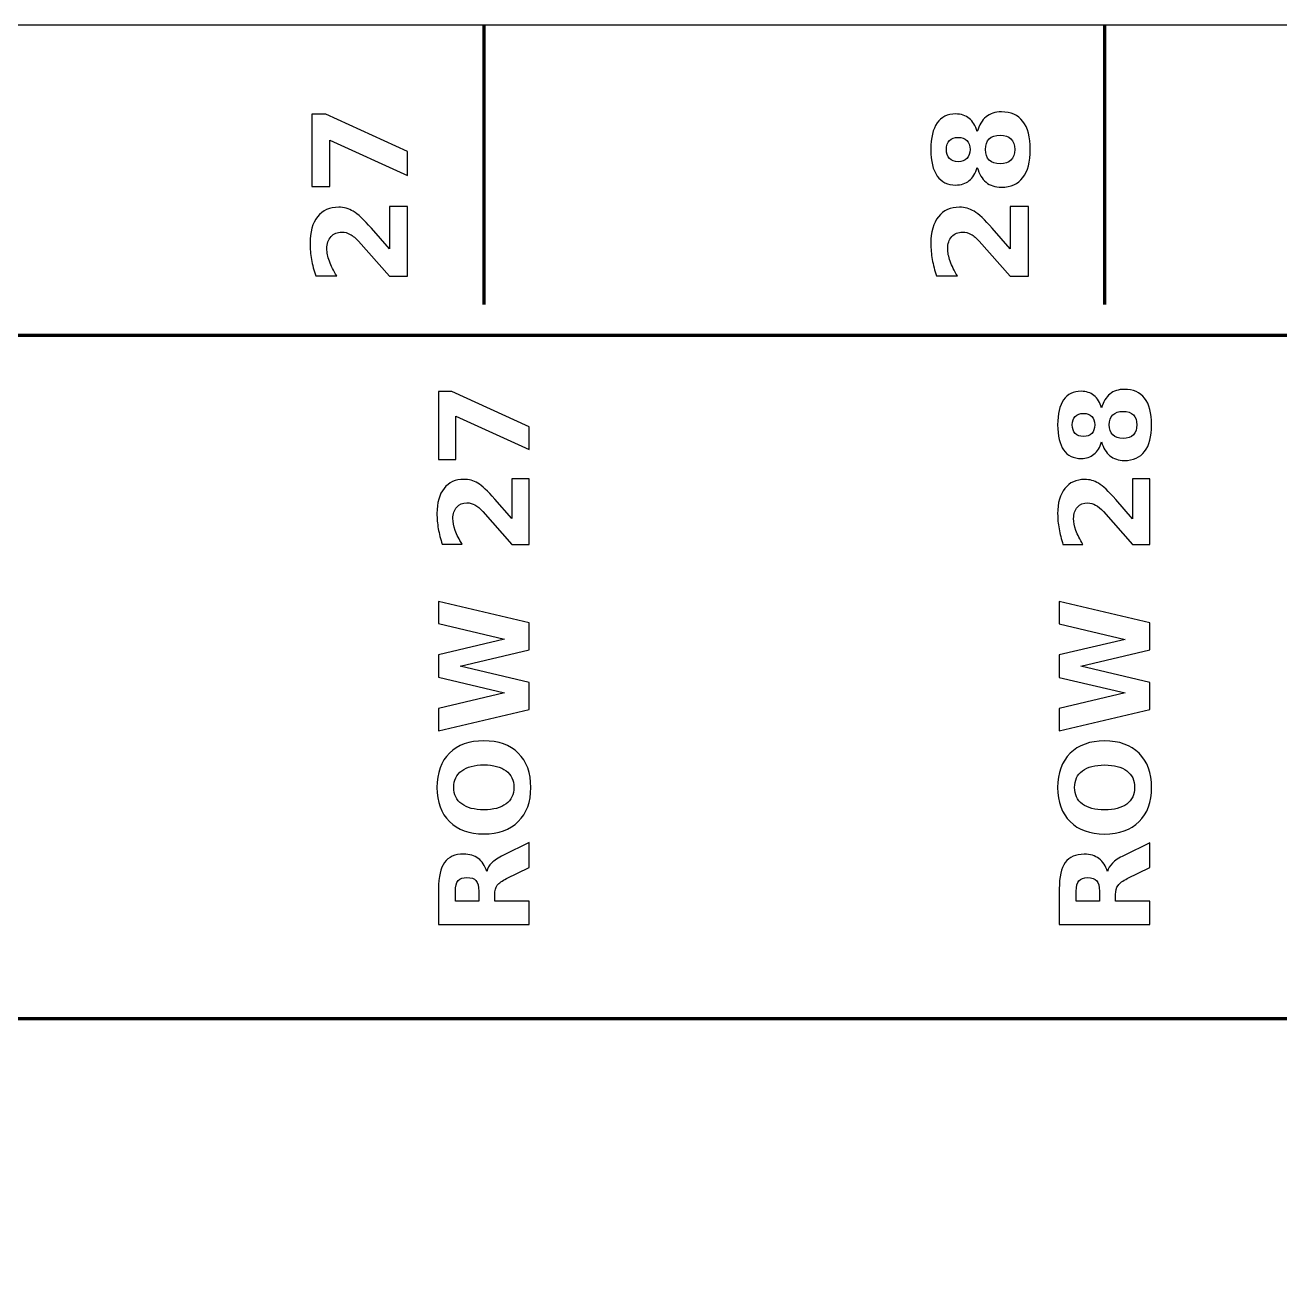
# Model space of a CAD drawing. Header units: centimetres. Extents: x -27.5 to 5.5, y -16.9 to -12.8.
# Drawn here: x -0.546 to 1.476, y -14.85 to -12.85 of the extents above; entities that cross this region are included whole.
import ezdxf

# ---------------------------------------------------------------- set-up
doc = ezdxf.new("R2010")
doc.units = ezdxf.units.CM
doc.header["$MEASUREMENT"] = 0
doc.layers.add('Layer 1', color=7, linetype='Continuous')

msp = doc.modelspace()

# ---------------------------------------------------------------- linework, layer by layer
at = {"layer": 'Layer 1', "color": 7}
msp.add_open_spline([(-27.5, -12.85), (-27.5, -12.85), (5.5, -12.85), (5.5, -12.85), (5.5, -12.85), (5.5, -12.85), (5.5, -16.85), (5.5, -16.85), (5.5, -16.85), (5.5, -16.85), (-27.5, -16.85), (-27.5, -16.85), (-27.5, -16.85), (-27.5, -16.85), (-27.5, -12.85), (-27.5, -12.85)], degree=3, knots=[0, 0, 0, 0, 0.25, 0.25, 0.25, 0.25, 0.5, 0.5, 0.5, 0.5, 0.75, 0.75, 0.75, 0.75, 1, 1, 1, 1], dxfattribs=at)
at = {"layer": 'Layer 1', "color": 250, "lineweight": 106}
for points in [[(0.19316, -12.85), (0.19316, -12.85), (0.19314, -13.29999), (0.19314, -13.29999)], [(1.19316, -12.85), (1.19316, -12.85), (1.19314, -13.29999), (1.19314, -13.29999)]]:
    msp.add_open_spline(points, degree=3, dxfattribs=at)
at = {"layer": 'Layer 1', "color": 250}
for points, knots in [([(-0.08401, -13.1098), (-0.08401, -13.1098), (-0.08401, -12.99353), (-0.08401, -12.99353), (-0.08401, -12.99353), (-0.08401, -12.99353), (-0.06157, -12.99353), (-0.06157, -12.99353), (-0.06157, -12.99353), (-0.06157, -12.99353), (0.0703, -13.05368), (0.0703, -13.05368), (0.0703, -13.05368), (0.0703, -13.05368), (0.0703, -13.09245), (0.0703, -13.09245), (0.0703, -13.09245), (0.0703, -13.09245), (-0.05476, -13.03547), (-0.05476, -13.03547), (-0.05476, -13.03547), (-0.05476, -13.03547), (-0.05476, -13.1098), (-0.05476, -13.1098), (-0.05476, -13.1098), (-0.05476, -13.1098), (-0.08401, -13.1098), (-0.08401, -13.1098)], [0, 0, 0, 0, 0.1428571, 0.1428571, 0.1428571, 0.1428571, 0.2857143, 0.2857143, 0.2857143, 0.2857143, 0.4285714, 0.4285714, 0.4285714, 0.4285714, 0.5714286, 0.5714286, 0.5714286, 0.5714286, 0.7142857, 0.7142857, 0.7142857, 0.7142857, 0.8571429, 0.8571429, 0.8571429, 0.8571429, 1, 1, 1, 1]), ([(0.98814, -13.07932), (0.98531, -13.08867), (0.98098, -13.09573), (0.97512, -13.10049), (0.97512, -13.10049), (0.96926, -13.10525), (0.96196, -13.10762), (0.95321, -13.10762), (0.95321, -13.10762), (0.94019, -13.10762), (0.93025, -13.10275), (0.92344, -13.09305), (0.92344, -13.09305), (0.91663, -13.08334), (0.91321, -13.06906), (0.91321, -13.05025), (0.91321, -13.05025), (0.91321, -13.03159), (0.91659, -13.01737), (0.9234, -13.00767), (0.9234, -13.00767), (0.93017, -12.99797), (0.94012, -12.9931), (0.95321, -12.9931), (0.95321, -12.9931), (0.96196, -12.9931), (0.96926, -12.9955), (0.97512, -13.00026), (0.97512, -13.00026), (0.98098, -13.00506), (0.98531, -13.01215), (0.98814, -13.0215), (0.98814, -13.0215), (0.99103, -13.01102), (0.99572, -13.00312), (1.00225, -12.99779), (1.00225, -12.99779), (1.00874, -12.99247), (1.01696, -12.98979), (1.02691, -12.98979), (1.02691, -12.98979), (1.04218, -12.98979), (1.05375, -12.99487), (1.06155, -13.00503), (1.06155, -13.00503), (1.06938, -13.01519), (1.0733, -13.03029), (1.0733, -13.05025), (1.0733, -13.05025), (1.0733, -13.07033), (1.06938, -13.08546), (1.06155, -13.09569), (1.06155, -13.09569), (1.05375, -13.10592), (1.04218, -13.11104), (1.02691, -13.11104), (1.02691, -13.11104), (1.01696, -13.11104), (1.00874, -13.10836), (1.00225, -13.10303), (1.00225, -13.10303), (0.99572, -13.0977), (0.99103, -13.0898), (0.98814, -13.07932)], [0, 0, 0, 0, 0.0625, 0.0625, 0.0625, 0.0625, 0.125, 0.125, 0.125, 0.125, 0.1875, 0.1875, 0.1875, 0.1875, 0.25, 0.25, 0.25, 0.25, 0.3125, 0.3125, 0.3125, 0.3125, 0.375, 0.375, 0.375, 0.375, 0.4375, 0.4375, 0.4375, 0.4375, 0.5, 0.5, 0.5, 0.5, 0.5625, 0.5625, 0.5625, 0.5625, 0.625, 0.625, 0.625, 0.625, 0.6875, 0.6875, 0.6875, 0.6875, 0.75, 0.75, 0.75, 0.75, 0.8125, 0.8125, 0.8125, 0.8125, 0.875, 0.875, 0.875, 0.875, 0.9375, 0.9375, 0.9375, 0.9375, 1, 1, 1, 1]), ([(0.95723, -13.07001), (0.96337, -13.07001), (0.9681, -13.06832), (0.97138, -13.06489), (0.97138, -13.06489), (0.9747, -13.06147), (0.97635, -13.0566), (0.97635, -13.05025), (0.97635, -13.05025), (0.97635, -13.04404), (0.9747, -13.03925), (0.97138, -13.0359), (0.97138, -13.0359), (0.9681, -13.03251), (0.96337, -13.03082), (0.95723, -13.03082), (0.95723, -13.03082), (0.95109, -13.03082), (0.9464, -13.03251), (0.94312, -13.0359), (0.94312, -13.0359), (0.93984, -13.03925), (0.93822, -13.04404), (0.93822, -13.05025), (0.93822, -13.05025), (0.93822, -13.0566), (0.93988, -13.06147), (0.94319, -13.06489), (0.94319, -13.06489), (0.94647, -13.06832), (0.95117, -13.07001), (0.95723, -13.07001)], [0, 0, 0, 0, 0.125, 0.125, 0.125, 0.125, 0.25, 0.25, 0.25, 0.25, 0.375, 0.375, 0.375, 0.375, 0.5, 0.5, 0.5, 0.5, 0.625, 0.625, 0.625, 0.625, 0.75, 0.75, 0.75, 0.75, 0.875, 0.875, 0.875, 0.875, 1, 1, 1, 1]), ([(1.00126, -13.05025), (1.00126, -13.0577), (1.00331, -13.06345), (1.00736, -13.06743), (1.00736, -13.06743), (1.01142, -13.07142), (1.01724, -13.07343), (1.02483, -13.07343), (1.02483, -13.07343), (1.03241, -13.07343), (1.0382, -13.07142), (1.04225, -13.06743), (1.04225, -13.06743), (1.04628, -13.06345), (1.04829, -13.0577), (1.04829, -13.05025), (1.04829, -13.05025), (1.04829, -13.04288), (1.04628, -13.03724), (1.04225, -13.03328), (1.04225, -13.03328), (1.0382, -13.02937), (1.03241, -13.02739), (1.02483, -13.02739), (1.02483, -13.02739), (1.01717, -13.02739), (1.01135, -13.02937), (1.00729, -13.03328), (1.00729, -13.03328), (1.00327, -13.03724), (1.00126, -13.04288), (1.00126, -13.05025)], [0, 0, 0, 0, 0.125, 0.125, 0.125, 0.125, 0.25, 0.25, 0.25, 0.25, 0.375, 0.375, 0.375, 0.375, 0.5, 0.5, 0.5, 0.5, 0.625, 0.625, 0.625, 0.625, 0.75, 0.75, 0.75, 0.75, 0.875, 0.875, 0.875, 0.875, 1, 1, 1, 1]), ([(0.04105, -13.21024), (0.04105, -13.21024), (0.04105, -13.14233), (0.04105, -13.14233), (0.04105, -13.14233), (0.04105, -13.14233), (0.0703, -13.14233), (0.0703, -13.14233), (0.0703, -13.14233), (0.0703, -13.14233), (0.0703, -13.25448), (0.0703, -13.25448), (0.0703, -13.25448), (0.0703, -13.25448), (0.04105, -13.25448), (0.04105, -13.25448), (0.04105, -13.25448), (0.04105, -13.25448), (-0.00865, -13.19814), (-0.00865, -13.19814), (-0.00865, -13.19814), (-0.0132, -13.1931), (-0.01765, -13.18939), (-0.02199, -13.187), (-0.02199, -13.187), (-0.02633, -13.18456), (-0.03084, -13.18336), (-0.03553, -13.18336), (-0.03553, -13.18336), (-0.04277, -13.18336), (-0.04859, -13.1858), (-0.053, -13.19066), (-0.053, -13.19066), (-0.05741, -13.1955), (-0.05959, -13.20195), (-0.05959, -13.21003), (-0.05959, -13.21003), (-0.05959, -13.21624), (-0.05825, -13.22301), (-0.05561, -13.23039), (-0.05561, -13.23039), (-0.05296, -13.23776), (-0.04901, -13.24566), (-0.04379, -13.25406), (-0.04379, -13.25406), (-0.04379, -13.25406), (-0.07769, -13.25406), (-0.07769, -13.25406), (-0.07769, -13.25406), (-0.08066, -13.2451), (-0.08291, -13.23624), (-0.08447, -13.22749), (-0.08447, -13.22749), (-0.08602, -13.21875), (-0.08679, -13.21017), (-0.08679, -13.20174), (-0.08679, -13.20174), (-0.08679, -13.18329), (-0.08274, -13.16893), (-0.07459, -13.1587), (-0.07459, -13.1587), (-0.06647, -13.14847), (-0.05515, -13.14336), (-0.04058, -13.14336), (-0.04058, -13.14336), (-0.03218, -13.14336), (-0.02435, -13.14554), (-0.01708, -13.14988), (-0.01708, -13.14988), (-0.00982, -13.15422), (-0.00008, -13.16336), (0.01213, -13.17726), (0.01213, -13.17726), (0.01213, -13.17726), (0.04105, -13.21024), (0.04105, -13.21024)], [0, 0, 0, 0, 0.0526316, 0.0526316, 0.0526316, 0.0526316, 0.1052632, 0.1052632, 0.1052632, 0.1052632, 0.1578947, 0.1578947, 0.1578947, 0.1578947, 0.2105263, 0.2105263, 0.2105263, 0.2105263, 0.2631579, 0.2631579, 0.2631579, 0.2631579, 0.3157895, 0.3157895, 0.3157895, 0.3157895, 0.3684211, 0.3684211, 0.3684211, 0.3684211, 0.4210526, 0.4210526, 0.4210526, 0.4210526, 0.4736842, 0.4736842, 0.4736842, 0.4736842, 0.5263158, 0.5263158, 0.5263158, 0.5263158, 0.5789474, 0.5789474, 0.5789474, 0.5789474, 0.6315789, 0.6315789, 0.6315789, 0.6315789, 0.6842105, 0.6842105, 0.6842105, 0.6842105, 0.7368421, 0.7368421, 0.7368421, 0.7368421, 0.7894737, 0.7894737, 0.7894737, 0.7894737, 0.8421053, 0.8421053, 0.8421053, 0.8421053, 0.8947368, 0.8947368, 0.8947368, 0.8947368, 0.9473684, 0.9473684, 0.9473684, 0.9473684, 1, 1, 1, 1]), ([(1.04105, -13.21024), (1.04105, -13.21024), (1.04105, -13.14233), (1.04105, -13.14233), (1.04105, -13.14233), (1.04105, -13.14233), (1.0703, -13.14233), (1.0703, -13.14233), (1.0703, -13.14233), (1.0703, -13.14233), (1.0703, -13.25448), (1.0703, -13.25448), (1.0703, -13.25448), (1.0703, -13.25448), (1.04105, -13.25448), (1.04105, -13.25448), (1.04105, -13.25448), (1.04105, -13.25448), (0.99135, -13.19814), (0.99135, -13.19814), (0.99135, -13.19814), (0.9868, -13.1931), (0.98235, -13.18939), (0.97801, -13.187), (0.97801, -13.187), (0.97367, -13.18456), (0.96916, -13.18336), (0.96447, -13.18336), (0.96447, -13.18336), (0.95723, -13.18336), (0.95141, -13.1858), (0.947, -13.19066), (0.947, -13.19066), (0.94259, -13.1955), (0.94041, -13.20195), (0.94041, -13.21003), (0.94041, -13.21003), (0.94041, -13.21624), (0.94175, -13.22301), (0.94439, -13.23039), (0.94439, -13.23039), (0.94704, -13.23776), (0.95099, -13.24566), (0.95621, -13.25406), (0.95621, -13.25406), (0.95621, -13.25406), (0.92231, -13.25406), (0.92231, -13.25406), (0.92231, -13.25406), (0.91934, -13.2451), (0.91709, -13.23624), (0.91553, -13.22749), (0.91553, -13.22749), (0.91398, -13.21875), (0.91321, -13.21017), (0.91321, -13.20174), (0.91321, -13.20174), (0.91321, -13.18329), (0.91726, -13.16893), (0.92541, -13.1587), (0.92541, -13.1587), (0.93353, -13.14847), (0.94485, -13.14336), (0.95942, -13.14336), (0.95942, -13.14336), (0.96782, -13.14336), (0.97565, -13.14554), (0.98292, -13.14988), (0.98292, -13.14988), (0.99018, -13.15422), (0.99992, -13.16336), (1.01213, -13.17726), (1.01213, -13.17726), (1.01213, -13.17726), (1.04105, -13.21024), (1.04105, -13.21024)], [0, 0, 0, 0, 0.0526316, 0.0526316, 0.0526316, 0.0526316, 0.1052632, 0.1052632, 0.1052632, 0.1052632, 0.1578947, 0.1578947, 0.1578947, 0.1578947, 0.2105263, 0.2105263, 0.2105263, 0.2105263, 0.2631579, 0.2631579, 0.2631579, 0.2631579, 0.3157895, 0.3157895, 0.3157895, 0.3157895, 0.3684211, 0.3684211, 0.3684211, 0.3684211, 0.4210526, 0.4210526, 0.4210526, 0.4210526, 0.4736842, 0.4736842, 0.4736842, 0.4736842, 0.5263158, 0.5263158, 0.5263158, 0.5263158, 0.5789474, 0.5789474, 0.5789474, 0.5789474, 0.6315789, 0.6315789, 0.6315789, 0.6315789, 0.6842105, 0.6842105, 0.6842105, 0.6842105, 0.7368421, 0.7368421, 0.7368421, 0.7368421, 0.7894737, 0.7894737, 0.7894737, 0.7894737, 0.8421053, 0.8421053, 0.8421053, 0.8421053, 0.8947368, 0.8947368, 0.8947368, 0.8947368, 0.9473684, 0.9473684, 0.9473684, 0.9473684, 1, 1, 1, 1]), ([(0.12026, -13.54987), (0.12026, -13.54987), (0.12026, -13.44001), (0.12026, -13.44001), (0.12026, -13.44001), (0.12026, -13.44001), (0.14146, -13.44001), (0.14146, -13.44001), (0.14146, -13.44001), (0.14146, -13.44001), (0.26606, -13.49684), (0.26606, -13.49684), (0.26606, -13.49684), (0.26606, -13.49684), (0.26606, -13.53347), (0.26606, -13.53347), (0.26606, -13.53347), (0.26606, -13.53347), (0.14789, -13.47964), (0.14789, -13.47964), (0.14789, -13.47964), (0.14789, -13.47964), (0.14789, -13.54987), (0.14789, -13.54987), (0.14789, -13.54987), (0.14789, -13.54987), (0.12026, -13.54987), (0.12026, -13.54987)], [0, 0, 0, 0, 0.1428571, 0.1428571, 0.1428571, 0.1428571, 0.2857143, 0.2857143, 0.2857143, 0.2857143, 0.4285714, 0.4285714, 0.4285714, 0.4285714, 0.5714286, 0.5714286, 0.5714286, 0.5714286, 0.7142857, 0.7142857, 0.7142857, 0.7142857, 0.8571429, 0.8571429, 0.8571429, 0.8571429, 1, 1, 1, 1]), ([(1.18833, -13.52125), (1.18566, -13.53009), (1.18156, -13.53675), (1.17603, -13.54125), (1.17603, -13.54125), (1.17049, -13.54575), (1.16359, -13.54799), (1.15533, -13.54799), (1.15533, -13.54799), (1.14303, -13.54799), (1.13363, -13.54339), (1.12719, -13.53422), (1.12719, -13.53422), (1.12076, -13.52505), (1.11753, -13.51155), (1.11753, -13.49379), (1.11753, -13.49379), (1.11753, -13.47615), (1.12073, -13.46272), (1.12716, -13.45355), (1.12716, -13.45355), (1.13356, -13.44439), (1.14296, -13.43979), (1.15533, -13.43979), (1.15533, -13.43979), (1.16359, -13.43979), (1.17049, -13.44205), (1.17603, -13.44655), (1.17603, -13.44655), (1.18156, -13.45109), (1.18566, -13.45779), (1.18833, -13.46662), (1.18833, -13.46662), (1.19106, -13.45672), (1.19549, -13.44925), (1.20166, -13.44422), (1.20166, -13.44422), (1.20779, -13.43919), (1.21556, -13.43665), (1.22496, -13.43665), (1.22496, -13.43665), (1.23939, -13.43665), (1.25033, -13.44145), (1.25769, -13.45105), (1.25769, -13.45105), (1.26509, -13.46065), (1.26879, -13.47492), (1.26879, -13.49379), (1.26879, -13.49379), (1.26879, -13.51275), (1.26509, -13.52705), (1.25769, -13.53672), (1.25769, -13.53672), (1.25033, -13.54639), (1.23939, -13.55122), (1.22496, -13.55122), (1.22496, -13.55122), (1.21556, -13.55122), (1.20779, -13.54869), (1.20166, -13.54365), (1.20166, -13.54365), (1.19549, -13.53862), (1.19106, -13.53115), (1.18833, -13.52125)], [0, 0, 0, 0, 0.0625, 0.0625, 0.0625, 0.0625, 0.125, 0.125, 0.125, 0.125, 0.1875, 0.1875, 0.1875, 0.1875, 0.25, 0.25, 0.25, 0.25, 0.3125, 0.3125, 0.3125, 0.3125, 0.375, 0.375, 0.375, 0.375, 0.4375, 0.4375, 0.4375, 0.4375, 0.5, 0.5, 0.5, 0.5, 0.5625, 0.5625, 0.5625, 0.5625, 0.625, 0.625, 0.625, 0.625, 0.6875, 0.6875, 0.6875, 0.6875, 0.75, 0.75, 0.75, 0.75, 0.8125, 0.8125, 0.8125, 0.8125, 0.875, 0.875, 0.875, 0.875, 0.9375, 0.9375, 0.9375, 0.9375, 1, 1, 1, 1]), ([(1.15913, -13.51245), (1.16493, -13.51245), (1.16939, -13.51085), (1.17249, -13.50762), (1.17249, -13.50762), (1.17563, -13.50439), (1.17719, -13.49979), (1.17719, -13.49379), (1.17719, -13.49379), (1.17719, -13.48792), (1.17563, -13.48339), (1.17249, -13.48022), (1.17249, -13.48022), (1.16939, -13.47702), (1.16493, -13.47542), (1.15913, -13.47542), (1.15913, -13.47542), (1.15333, -13.47542), (1.14889, -13.47702), (1.14579, -13.48022), (1.14579, -13.48022), (1.14269, -13.48339), (1.14116, -13.48792), (1.14116, -13.49379), (1.14116, -13.49379), (1.14116, -13.49979), (1.14273, -13.50439), (1.14586, -13.50762), (1.14586, -13.50762), (1.14896, -13.51085), (1.15339, -13.51245), (1.15913, -13.51245)], [0, 0, 0, 0, 0.125, 0.125, 0.125, 0.125, 0.25, 0.25, 0.25, 0.25, 0.375, 0.375, 0.375, 0.375, 0.5, 0.5, 0.5, 0.5, 0.625, 0.625, 0.625, 0.625, 0.75, 0.75, 0.75, 0.75, 0.875, 0.875, 0.875, 0.875, 1, 1, 1, 1]), ([(1.20073, -13.49379), (1.20073, -13.50082), (1.20266, -13.50625), (1.20649, -13.51002), (1.20649, -13.51002), (1.21033, -13.51379), (1.21583, -13.51569), (1.22299, -13.51569), (1.22299, -13.51569), (1.23016, -13.51569), (1.23563, -13.51379), (1.23946, -13.51002), (1.23946, -13.51002), (1.24326, -13.50625), (1.24516, -13.50082), (1.24516, -13.49379), (1.24516, -13.49379), (1.24516, -13.48682), (1.24326, -13.48149), (1.23946, -13.47775), (1.23946, -13.47775), (1.23563, -13.47405), (1.23016, -13.47219), (1.22299, -13.47219), (1.22299, -13.47219), (1.21576, -13.47219), (1.21026, -13.47405), (1.20643, -13.47775), (1.20643, -13.47775), (1.20263, -13.48149), (1.20073, -13.48682), (1.20073, -13.49379)], [0, 0, 0, 0, 0.125, 0.125, 0.125, 0.125, 0.25, 0.25, 0.25, 0.25, 0.375, 0.375, 0.375, 0.375, 0.5, 0.5, 0.5, 0.5, 0.625, 0.625, 0.625, 0.625, 0.75, 0.75, 0.75, 0.75, 0.875, 0.875, 0.875, 0.875, 1, 1, 1, 1]), ([(0.23843, -13.64478), (0.23843, -13.64478), (0.23843, -13.58061), (0.23843, -13.58061), (0.23843, -13.58061), (0.23843, -13.58061), (0.26606, -13.58061), (0.26606, -13.58061), (0.26606, -13.58061), (0.26606, -13.58061), (0.26606, -13.68658), (0.26606, -13.68658), (0.26606, -13.68658), (0.26606, -13.68658), (0.23843, -13.68658), (0.23843, -13.68658), (0.23843, -13.68658), (0.23843, -13.68658), (0.19146, -13.63334), (0.19146, -13.63334), (0.19146, -13.63334), (0.18716, -13.62858), (0.18296, -13.62508), (0.17886, -13.62281), (0.17886, -13.62281), (0.17476, -13.62051), (0.17049, -13.61938), (0.16606, -13.61938), (0.16606, -13.61938), (0.15923, -13.61938), (0.15373, -13.62168), (0.14956, -13.62628), (0.14956, -13.62628), (0.14539, -13.63084), (0.14333, -13.63694), (0.14333, -13.64458), (0.14333, -13.64458), (0.14333, -13.65044), (0.14459, -13.65684), (0.14709, -13.66381), (0.14709, -13.66381), (0.14959, -13.67078), (0.15333, -13.67824), (0.15826, -13.68618), (0.15826, -13.68618), (0.15826, -13.68618), (0.12623, -13.68618), (0.12623, -13.68618), (0.12623, -13.68618), (0.12343, -13.67771), (0.12129, -13.66934), (0.11983, -13.66108), (0.11983, -13.66108), (0.11836, -13.65281), (0.11763, -13.64471), (0.11763, -13.63674), (0.11763, -13.63674), (0.11763, -13.61931), (0.12146, -13.60574), (0.12916, -13.59608), (0.12916, -13.59608), (0.13683, -13.58641), (0.14753, -13.58158), (0.16129, -13.58158), (0.16129, -13.58158), (0.16923, -13.58158), (0.17663, -13.58364), (0.18349, -13.58774), (0.18349, -13.58774), (0.19036, -13.59184), (0.19956, -13.60048), (0.21109, -13.61361), (0.21109, -13.61361), (0.21109, -13.61361), (0.23843, -13.64478), (0.23843, -13.64478)], [0, 0, 0, 0, 0.0526316, 0.0526316, 0.0526316, 0.0526316, 0.1052632, 0.1052632, 0.1052632, 0.1052632, 0.1578947, 0.1578947, 0.1578947, 0.1578947, 0.2105263, 0.2105263, 0.2105263, 0.2105263, 0.2631579, 0.2631579, 0.2631579, 0.2631579, 0.3157895, 0.3157895, 0.3157895, 0.3157895, 0.3684211, 0.3684211, 0.3684211, 0.3684211, 0.4210526, 0.4210526, 0.4210526, 0.4210526, 0.4736842, 0.4736842, 0.4736842, 0.4736842, 0.5263158, 0.5263158, 0.5263158, 0.5263158, 0.5789474, 0.5789474, 0.5789474, 0.5789474, 0.6315789, 0.6315789, 0.6315789, 0.6315789, 0.6842105, 0.6842105, 0.6842105, 0.6842105, 0.7368421, 0.7368421, 0.7368421, 0.7368421, 0.7894737, 0.7894737, 0.7894737, 0.7894737, 0.8421053, 0.8421053, 0.8421053, 0.8421053, 0.8947368, 0.8947368, 0.8947368, 0.8947368, 0.9473684, 0.9473684, 0.9473684, 0.9473684, 1, 1, 1, 1]), ([(1.23833, -13.64496), (1.23833, -13.64496), (1.23833, -13.58079), (1.23833, -13.58079), (1.23833, -13.58079), (1.23833, -13.58079), (1.26596, -13.58079), (1.26596, -13.58079), (1.26596, -13.58079), (1.26596, -13.58079), (1.26596, -13.68676), (1.26596, -13.68676), (1.26596, -13.68676), (1.26596, -13.68676), (1.23833, -13.68676), (1.23833, -13.68676), (1.23833, -13.68676), (1.23833, -13.68676), (1.19136, -13.63352), (1.19136, -13.63352), (1.19136, -13.63352), (1.18706, -13.62876), (1.18286, -13.62526), (1.17876, -13.62299), (1.17876, -13.62299), (1.17466, -13.62069), (1.17039, -13.61956), (1.16596, -13.61956), (1.16596, -13.61956), (1.15913, -13.61956), (1.15363, -13.62186), (1.14946, -13.62646), (1.14946, -13.62646), (1.14529, -13.63102), (1.14323, -13.63712), (1.14323, -13.64476), (1.14323, -13.64476), (1.14323, -13.65062), (1.14449, -13.65702), (1.14699, -13.66399), (1.14699, -13.66399), (1.14949, -13.67096), (1.15323, -13.67842), (1.15816, -13.68636), (1.15816, -13.68636), (1.15816, -13.68636), (1.12613, -13.68636), (1.12613, -13.68636), (1.12613, -13.68636), (1.12333, -13.67789), (1.12119, -13.66952), (1.11973, -13.66126), (1.11973, -13.66126), (1.11826, -13.65299), (1.11753, -13.64489), (1.11753, -13.63692), (1.11753, -13.63692), (1.11753, -13.61949), (1.12136, -13.60592), (1.12906, -13.59626), (1.12906, -13.59626), (1.13673, -13.58659), (1.14743, -13.58176), (1.16119, -13.58176), (1.16119, -13.58176), (1.16913, -13.58176), (1.17653, -13.58382), (1.18339, -13.58792), (1.18339, -13.58792), (1.19026, -13.59202), (1.19946, -13.60066), (1.21099, -13.61379), (1.21099, -13.61379), (1.21099, -13.61379), (1.23833, -13.64496), (1.23833, -13.64496)], [0, 0, 0, 0, 0.0526316, 0.0526316, 0.0526316, 0.0526316, 0.1052632, 0.1052632, 0.1052632, 0.1052632, 0.1578947, 0.1578947, 0.1578947, 0.1578947, 0.2105263, 0.2105263, 0.2105263, 0.2105263, 0.2631579, 0.2631579, 0.2631579, 0.2631579, 0.3157895, 0.3157895, 0.3157895, 0.3157895, 0.3684211, 0.3684211, 0.3684211, 0.3684211, 0.4210526, 0.4210526, 0.4210526, 0.4210526, 0.4736842, 0.4736842, 0.4736842, 0.4736842, 0.5263158, 0.5263158, 0.5263158, 0.5263158, 0.5789474, 0.5789474, 0.5789474, 0.5789474, 0.6315789, 0.6315789, 0.6315789, 0.6315789, 0.6842105, 0.6842105, 0.6842105, 0.6842105, 0.7368421, 0.7368421, 0.7368421, 0.7368421, 0.7894737, 0.7894737, 0.7894737, 0.7894737, 0.8421053, 0.8421053, 0.8421053, 0.8421053, 0.8947368, 0.8947368, 0.8947368, 0.8947368, 0.9473684, 0.9473684, 0.9473684, 0.9473684, 1, 1, 1, 1]), ([(0.12026, -13.98667), (0.12026, -13.98667), (0.12026, -13.95064), (0.12026, -13.95064), (0.12026, -13.95064), (0.12026, -13.95064), (0.22623, -13.92544), (0.22623, -13.92544), (0.22623, -13.92544), (0.22623, -13.92544), (0.12026, -13.90044), (0.12026, -13.90044), (0.12026, -13.90044), (0.12026, -13.90044), (0.12026, -13.86421), (0.12026, -13.86421), (0.12026, -13.86421), (0.12026, -13.86421), (0.22623, -13.83921), (0.22623, -13.83921), (0.22623, -13.83921), (0.22623, -13.83921), (0.12026, -13.81401), (0.12026, -13.81401), (0.12026, -13.81401), (0.12026, -13.81401), (0.12026, -13.77827), (0.12026, -13.77827), (0.12026, -13.77827), (0.12026, -13.77827), (0.26606, -13.81264), (0.26606, -13.81264), (0.26606, -13.81264), (0.26606, -13.81264), (0.26606, -13.85601), (0.26606, -13.85601), (0.26606, -13.85601), (0.26606, -13.85601), (0.15523, -13.88247), (0.15523, -13.88247), (0.15523, -13.88247), (0.15523, -13.88247), (0.26606, -13.90864), (0.26606, -13.90864), (0.26606, -13.90864), (0.26606, -13.90864), (0.26606, -13.95201), (0.26606, -13.95201), (0.26606, -13.95201), (0.26606, -13.95201), (0.12026, -13.98667), (0.12026, -13.98667)], [0, 0, 0, 0, 0.0769231, 0.0769231, 0.0769231, 0.0769231, 0.1538462, 0.1538462, 0.1538462, 0.1538462, 0.2307692, 0.2307692, 0.2307692, 0.2307692, 0.3076923, 0.3076923, 0.3076923, 0.3076923, 0.3846154, 0.3846154, 0.3846154, 0.3846154, 0.4615385, 0.4615385, 0.4615385, 0.4615385, 0.5384615, 0.5384615, 0.5384615, 0.5384615, 0.6153846, 0.6153846, 0.6153846, 0.6153846, 0.6923077, 0.6923077, 0.6923077, 0.6923077, 0.7692308, 0.7692308, 0.7692308, 0.7692308, 0.8461538, 0.8461538, 0.8461538, 0.8461538, 0.9230769, 0.9230769, 0.9230769, 0.9230769, 1, 1, 1, 1]), ([(1.12016, -13.98685), (1.12016, -13.98685), (1.12016, -13.95082), (1.12016, -13.95082), (1.12016, -13.95082), (1.12016, -13.95082), (1.22613, -13.92562), (1.22613, -13.92562), (1.22613, -13.92562), (1.22613, -13.92562), (1.12016, -13.90062), (1.12016, -13.90062), (1.12016, -13.90062), (1.12016, -13.90062), (1.12016, -13.86439), (1.12016, -13.86439), (1.12016, -13.86439), (1.12016, -13.86439), (1.22613, -13.83939), (1.22613, -13.83939), (1.22613, -13.83939), (1.22613, -13.83939), (1.12016, -13.81419), (1.12016, -13.81419), (1.12016, -13.81419), (1.12016, -13.81419), (1.12016, -13.77845), (1.12016, -13.77845), (1.12016, -13.77845), (1.12016, -13.77845), (1.26596, -13.81282), (1.26596, -13.81282), (1.26596, -13.81282), (1.26596, -13.81282), (1.26596, -13.85619), (1.26596, -13.85619), (1.26596, -13.85619), (1.26596, -13.85619), (1.15513, -13.88265), (1.15513, -13.88265), (1.15513, -13.88265), (1.15513, -13.88265), (1.26596, -13.90882), (1.26596, -13.90882), (1.26596, -13.90882), (1.26596, -13.90882), (1.26596, -13.95219), (1.26596, -13.95219), (1.26596, -13.95219), (1.26596, -13.95219), (1.12016, -13.98685), (1.12016, -13.98685)], [0, 0, 0, 0, 0.0769231, 0.0769231, 0.0769231, 0.0769231, 0.1538462, 0.1538462, 0.1538462, 0.1538462, 0.2307692, 0.2307692, 0.2307692, 0.2307692, 0.3076923, 0.3076923, 0.3076923, 0.3076923, 0.3846154, 0.3846154, 0.3846154, 0.3846154, 0.4615385, 0.4615385, 0.4615385, 0.4615385, 0.5384615, 0.5384615, 0.5384615, 0.5384615, 0.6153846, 0.6153846, 0.6153846, 0.6153846, 0.6923077, 0.6923077, 0.6923077, 0.6923077, 0.7692308, 0.7692308, 0.7692308, 0.7692308, 0.8461538, 0.8461538, 0.8461538, 0.8461538, 0.9230769, 0.9230769, 0.9230769, 0.9230769, 1, 1, 1, 1]), ([(0.11763, -14.0777), (0.11763, -14.05427), (0.12433, -14.0359), (0.13776, -14.02264), (0.13776, -14.02264), (0.15116, -14.00934), (0.16969, -14.0027), (0.19329, -14.0027), (0.19329, -14.0027), (0.21686, -14.0027), (0.23536, -14.00934), (0.24876, -14.02264), (0.24876, -14.02264), (0.26219, -14.0359), (0.26889, -14.05427), (0.26889, -14.0777), (0.26889, -14.0777), (0.26889, -14.10107), (0.26219, -14.1194), (0.24876, -14.13274), (0.24876, -14.13274), (0.23536, -14.14604), (0.21686, -14.1527), (0.19329, -14.1527), (0.19329, -14.1527), (0.16969, -14.1527), (0.15116, -14.14604), (0.13776, -14.13274), (0.13776, -14.13274), (0.12433, -14.1194), (0.11763, -14.10107), (0.11763, -14.0777)], [0, 0, 0, 0, 0.125, 0.125, 0.125, 0.125, 0.25, 0.25, 0.25, 0.25, 0.375, 0.375, 0.375, 0.375, 0.5, 0.5, 0.5, 0.5, 0.625, 0.625, 0.625, 0.625, 0.75, 0.75, 0.75, 0.75, 0.875, 0.875, 0.875, 0.875, 1, 1, 1, 1]), ([(1.11753, -14.07788), (1.11753, -14.05445), (1.12423, -14.03608), (1.13766, -14.02282), (1.13766, -14.02282), (1.15106, -14.00952), (1.16959, -14.00288), (1.19319, -14.00288), (1.19319, -14.00288), (1.21676, -14.00288), (1.23526, -14.00952), (1.24866, -14.02282), (1.24866, -14.02282), (1.26209, -14.03608), (1.26879, -14.05445), (1.26879, -14.07788), (1.26879, -14.07788), (1.26879, -14.10125), (1.26209, -14.11958), (1.24866, -14.13292), (1.24866, -14.13292), (1.23526, -14.14622), (1.21676, -14.15288), (1.19319, -14.15288), (1.19319, -14.15288), (1.16959, -14.15288), (1.15106, -14.14622), (1.13766, -14.13292), (1.13766, -14.13292), (1.12423, -14.11958), (1.11753, -14.10125), (1.11753, -14.07788)], [0, 0, 0, 0, 0.125, 0.125, 0.125, 0.125, 0.25, 0.25, 0.25, 0.25, 0.375, 0.375, 0.375, 0.375, 0.5, 0.5, 0.5, 0.5, 0.625, 0.625, 0.625, 0.625, 0.75, 0.75, 0.75, 0.75, 0.875, 0.875, 0.875, 0.875, 1, 1, 1, 1]), ([(0.14486, -14.0777), (0.14486, -14.08917), (0.14909, -14.09804), (0.15756, -14.10437), (0.15756, -14.10437), (0.16603, -14.11067), (0.17793, -14.11384), (0.19329, -14.11384), (0.19329, -14.11384), (0.20863, -14.11384), (0.22049, -14.11067), (0.22896, -14.10437), (0.22896, -14.10437), (0.23743, -14.09804), (0.24166, -14.08917), (0.24166, -14.0777), (0.24166, -14.0777), (0.24166, -14.06617), (0.23743, -14.05727), (0.22896, -14.05094), (0.22896, -14.05094), (0.22049, -14.04464), (0.20863, -14.04147), (0.19329, -14.04147), (0.19329, -14.04147), (0.17793, -14.04147), (0.16603, -14.04464), (0.15756, -14.05094), (0.15756, -14.05094), (0.14909, -14.05727), (0.14486, -14.06617), (0.14486, -14.0777)], [0, 0, 0, 0, 0.125, 0.125, 0.125, 0.125, 0.25, 0.25, 0.25, 0.25, 0.375, 0.375, 0.375, 0.375, 0.5, 0.5, 0.5, 0.5, 0.625, 0.625, 0.625, 0.625, 0.75, 0.75, 0.75, 0.75, 0.875, 0.875, 0.875, 0.875, 1, 1, 1, 1]), ([(1.14476, -14.07788), (1.14476, -14.08935), (1.14899, -14.09822), (1.15746, -14.10455), (1.15746, -14.10455), (1.16593, -14.11085), (1.17783, -14.11402), (1.19319, -14.11402), (1.19319, -14.11402), (1.20853, -14.11402), (1.22039, -14.11085), (1.22886, -14.10455), (1.22886, -14.10455), (1.23733, -14.09822), (1.24156, -14.08935), (1.24156, -14.07788), (1.24156, -14.07788), (1.24156, -14.06635), (1.23733, -14.05745), (1.22886, -14.05112), (1.22886, -14.05112), (1.22039, -14.04482), (1.20853, -14.04165), (1.19319, -14.04165), (1.19319, -14.04165), (1.17783, -14.04165), (1.16593, -14.04482), (1.15746, -14.05112), (1.15746, -14.05112), (1.14899, -14.05745), (1.14476, -14.06635), (1.14476, -14.07788)], [0, 0, 0, 0, 0.125, 0.125, 0.125, 0.125, 0.25, 0.25, 0.25, 0.25, 0.375, 0.375, 0.375, 0.375, 0.5, 0.5, 0.5, 0.5, 0.625, 0.625, 0.625, 0.625, 0.75, 0.75, 0.75, 0.75, 0.875, 0.875, 0.875, 0.875, 1, 1, 1, 1]), ([(0.21089, -14.2607), (0.21089, -14.2607), (0.26606, -14.2607), (0.26606, -14.2607), (0.26606, -14.2607), (0.26606, -14.2607), (0.26606, -14.2983), (0.26606, -14.2983), (0.26606, -14.2983), (0.26606, -14.2983), (0.12026, -14.2983), (0.12026, -14.2983), (0.12026, -14.2983), (0.12026, -14.2983), (0.12026, -14.24087), (0.12026, -14.24087), (0.12026, -14.24087), (0.12026, -14.22167), (0.12349, -14.20757), (0.12993, -14.19864), (0.12993, -14.19864), (0.13636, -14.18967), (0.14656, -14.1852), (0.16049, -14.1852), (0.16049, -14.1852), (0.17013, -14.1852), (0.17806, -14.18754), (0.18423, -14.19217), (0.18423, -14.19217), (0.19043, -14.19684), (0.19499, -14.20387), (0.19793, -14.21324), (0.19793, -14.21324), (0.19909, -14.2081), (0.20173, -14.20347), (0.20586, -14.1994), (0.20586, -14.1994), (0.20999, -14.19534), (0.21626, -14.19124), (0.22466, -14.18707), (0.22466, -14.18707), (0.22466, -14.18707), (0.26606, -14.16664), (0.26606, -14.16664), (0.26606, -14.16664), (0.26606, -14.16664), (0.26606, -14.2067), (0.26606, -14.2067), (0.26606, -14.2067), (0.26606, -14.2067), (0.22983, -14.22447), (0.22983, -14.22447), (0.22983, -14.22447), (0.22256, -14.22804), (0.21756, -14.23167), (0.21489, -14.23537), (0.21489, -14.23537), (0.21223, -14.23904), (0.21089, -14.24394), (0.21089, -14.25007), (0.21089, -14.25007), (0.21089, -14.25007), (0.21089, -14.2607), (0.21089, -14.2607)], [0, 0, 0, 0, 0.0625, 0.0625, 0.0625, 0.0625, 0.125, 0.125, 0.125, 0.125, 0.1875, 0.1875, 0.1875, 0.1875, 0.25, 0.25, 0.25, 0.25, 0.3125, 0.3125, 0.3125, 0.3125, 0.375, 0.375, 0.375, 0.375, 0.4375, 0.4375, 0.4375, 0.4375, 0.5, 0.5, 0.5, 0.5, 0.5625, 0.5625, 0.5625, 0.5625, 0.625, 0.625, 0.625, 0.625, 0.6875, 0.6875, 0.6875, 0.6875, 0.75, 0.75, 0.75, 0.75, 0.8125, 0.8125, 0.8125, 0.8125, 0.875, 0.875, 0.875, 0.875, 0.9375, 0.9375, 0.9375, 0.9375, 1, 1, 1, 1]), ([(1.21079, -14.26088), (1.21079, -14.26088), (1.26596, -14.26088), (1.26596, -14.26088), (1.26596, -14.26088), (1.26596, -14.26088), (1.26596, -14.29848), (1.26596, -14.29848), (1.26596, -14.29848), (1.26596, -14.29848), (1.12016, -14.29848), (1.12016, -14.29848), (1.12016, -14.29848), (1.12016, -14.29848), (1.12016, -14.24105), (1.12016, -14.24105), (1.12016, -14.24105), (1.12016, -14.22185), (1.12339, -14.20775), (1.12983, -14.19882), (1.12983, -14.19882), (1.13626, -14.18985), (1.14646, -14.18538), (1.16039, -14.18538), (1.16039, -14.18538), (1.17003, -14.18538), (1.17796, -14.18772), (1.18413, -14.19235), (1.18413, -14.19235), (1.19033, -14.19702), (1.19489, -14.20405), (1.19783, -14.21342), (1.19783, -14.21342), (1.19899, -14.20828), (1.20163, -14.20365), (1.20576, -14.19958), (1.20576, -14.19958), (1.20989, -14.19552), (1.21616, -14.19142), (1.22456, -14.18725), (1.22456, -14.18725), (1.22456, -14.18725), (1.26596, -14.16682), (1.26596, -14.16682), (1.26596, -14.16682), (1.26596, -14.16682), (1.26596, -14.20688), (1.26596, -14.20688), (1.26596, -14.20688), (1.26596, -14.20688), (1.22973, -14.22465), (1.22973, -14.22465), (1.22973, -14.22465), (1.22246, -14.22822), (1.21746, -14.23185), (1.21479, -14.23555), (1.21479, -14.23555), (1.21213, -14.23922), (1.21079, -14.24412), (1.21079, -14.25025), (1.21079, -14.25025), (1.21079, -14.25025), (1.21079, -14.26088), (1.21079, -14.26088)], [0, 0, 0, 0, 0.0625, 0.0625, 0.0625, 0.0625, 0.125, 0.125, 0.125, 0.125, 0.1875, 0.1875, 0.1875, 0.1875, 0.25, 0.25, 0.25, 0.25, 0.3125, 0.3125, 0.3125, 0.3125, 0.375, 0.375, 0.375, 0.375, 0.4375, 0.4375, 0.4375, 0.4375, 0.5, 0.5, 0.5, 0.5, 0.5625, 0.5625, 0.5625, 0.5625, 0.625, 0.625, 0.625, 0.625, 0.6875, 0.6875, 0.6875, 0.6875, 0.75, 0.75, 0.75, 0.75, 0.8125, 0.8125, 0.8125, 0.8125, 0.875, 0.875, 0.875, 0.875, 0.9375, 0.9375, 0.9375, 0.9375, 1, 1, 1, 1]), ([(0.18493, -14.24487), (0.18493, -14.237), (0.18346, -14.23134), (0.18053, -14.22794), (0.18053, -14.22794), (0.17759, -14.2245), (0.17276, -14.2228), (0.16606, -14.2228), (0.16606, -14.2228), (0.15943, -14.2228), (0.15466, -14.2245), (0.15179, -14.22794), (0.15179, -14.22794), (0.14893, -14.23134), (0.14749, -14.237), (0.14749, -14.24487), (0.14749, -14.24487), (0.14749, -14.24487), (0.14749, -14.2607), (0.14749, -14.2607), (0.14749, -14.2607), (0.14749, -14.2607), (0.18493, -14.2607), (0.18493, -14.2607), (0.18493, -14.2607), (0.18493, -14.2607), (0.18493, -14.24487), (0.18493, -14.24487)], [0, 0, 0, 0, 0.1428571, 0.1428571, 0.1428571, 0.1428571, 0.2857143, 0.2857143, 0.2857143, 0.2857143, 0.4285714, 0.4285714, 0.4285714, 0.4285714, 0.5714286, 0.5714286, 0.5714286, 0.5714286, 0.7142857, 0.7142857, 0.7142857, 0.7142857, 0.8571429, 0.8571429, 0.8571429, 0.8571429, 1, 1, 1, 1]), ([(1.18483, -14.24505), (1.18483, -14.23718), (1.18336, -14.23152), (1.18043, -14.22812), (1.18043, -14.22812), (1.17749, -14.22468), (1.17266, -14.22298), (1.16596, -14.22298), (1.16596, -14.22298), (1.15933, -14.22298), (1.15456, -14.22468), (1.15169, -14.22812), (1.15169, -14.22812), (1.14883, -14.23152), (1.14739, -14.23718), (1.14739, -14.24505), (1.14739, -14.24505), (1.14739, -14.24505), (1.14739, -14.26088), (1.14739, -14.26088), (1.14739, -14.26088), (1.14739, -14.26088), (1.18483, -14.26088), (1.18483, -14.26088), (1.18483, -14.26088), (1.18483, -14.26088), (1.18483, -14.24505), (1.18483, -14.24505)], [0, 0, 0, 0, 0.1428571, 0.1428571, 0.1428571, 0.1428571, 0.2857143, 0.2857143, 0.2857143, 0.2857143, 0.4285714, 0.4285714, 0.4285714, 0.4285714, 0.5714286, 0.5714286, 0.5714286, 0.5714286, 0.7142857, 0.7142857, 0.7142857, 0.7142857, 0.8571429, 0.8571429, 0.8571429, 0.8571429, 1, 1, 1, 1])]:
    msp.add_open_spline(points, degree=3, knots=knots, dxfattribs=at)
at = {"layer": 'Layer 1', "color": 250, "lineweight": 100}
msp.add_open_spline([(-26.05684, -14.45), (-26.05684, -14.45), (-26.05684, -13.35), (-26.05684, -13.35), (-26.05684, -13.35), (-26.05684, -13.35), (3.51816, -13.35), (3.51816, -13.35), (3.51816, -13.35), (3.51816, -13.35), (3.51816, -14.45), (3.51816, -14.45), (3.51816, -14.45), (3.51816, -14.45), (-26.05684, -14.45), (-26.05684, -14.45)], degree=3, knots=[0, 0, 0, 0, 0.25, 0.25, 0.25, 0.25, 0.5, 0.5, 0.5, 0.5, 0.75, 0.75, 0.75, 0.75, 1, 1, 1, 1], dxfattribs=at)

doc.saveas('drawing.dxf')
